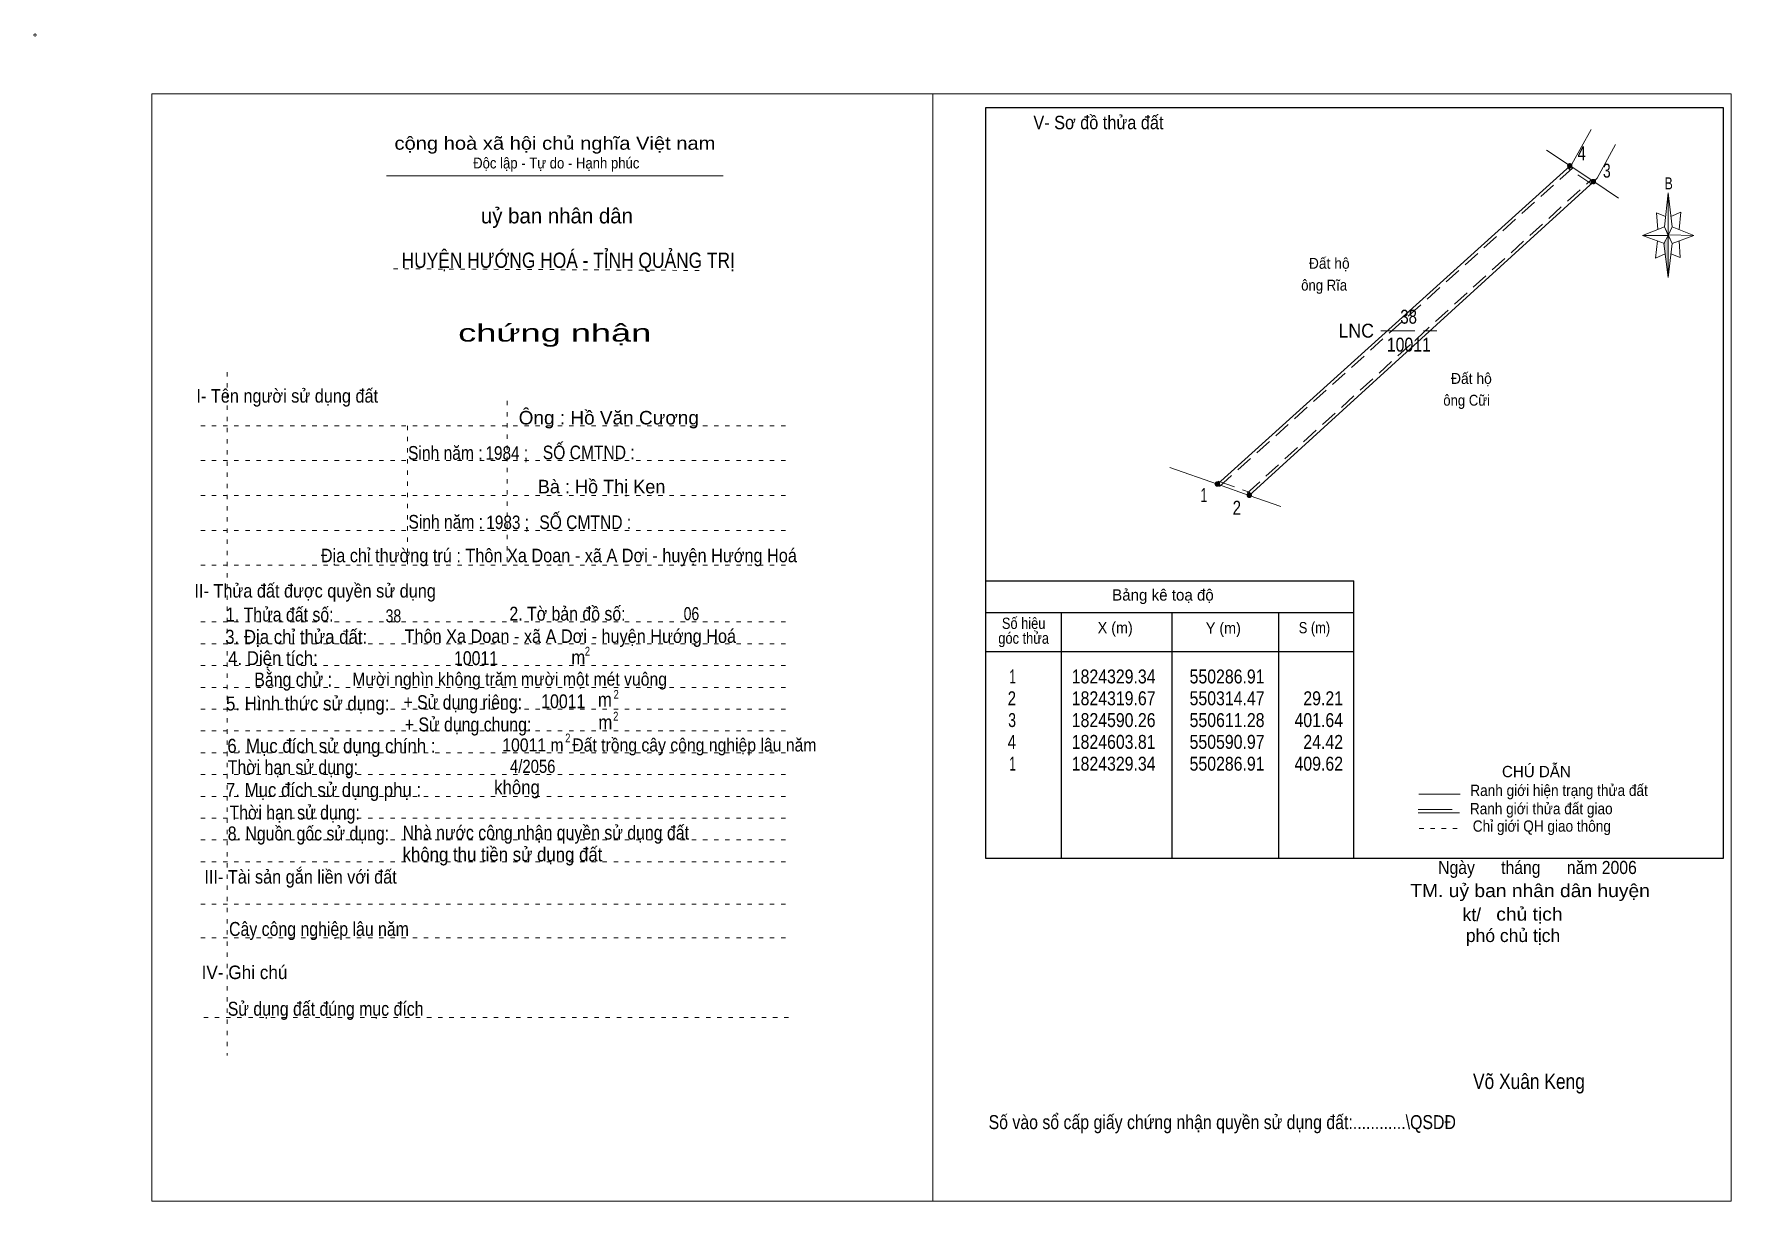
# Model space of a CAD drawing. Header units: centimetres. Extents: x -1.6 to 37.4, y -1.3 to 25.5.
import ezdxf
from ezdxf.enums import TextEntityAlignment as Align

# ---------------------------------------------------------------- set-up
doc = ezdxf.new("R2010")
doc.units = ezdxf.units.CM
doc.header["$LTSCALE"] = 0.13
for name, pattern in [('DOTTED', [1.5, 0.3, -1.2]), ('LONG_DASHED', [7.5, 6, -1.5]), ('MEDIUM_DASHED', [4.5, 3, -1.5])]:
    doc.linetypes.add(name, pattern=pattern)
for name, color, linetype, lineweight in [('1', 7, 'DOTTED', 13), ('10', 7, 'Continuous', 13), ('2', 7, 'Continuous', 25), ('3', 7, 'Continuous', 13), ('30', 7, 'Continuous', 13), ('32', 7, 'LONG_DASHED', 13), ('33', 7, 'LONG_DASHED', 13), ('35', 7, 'Continuous', 13)]:
    doc.layers.add(name, color=color, linetype=linetype, lineweight=lineweight)

msp = doc.modelspace()

# ---------------------------------------------------------------- hatches: boundary and pattern name
at = {"layer": '30'}
msp.add_hatch(color=256, dxfattribs=at).paths.add_polyline_path([(35.91, 20.87), (35.91, 19.91), (35.81, 20.69)])
at = {"layer": '32'}
for points in [[(33.7017, 22.4705, 1), (33.6017, 22.4705, 1)], [(34.2416, 22.1103, 1), (34.1416, 22.1103, 1)], [(25.6175, 15.1731, 1), (25.5175, 15.1731, 1)], [(26.3502, 14.916, 1), (26.2502, 14.916, 1)]]:
    msp.add_hatch(color=256, dxfattribs=at).paths.add_polyline_path(points)

# ---------------------------------------------------------------- linework, layer by layer
at = {"layer": '1', "linetype": 'Continuous'}
msp.add_line((6.51, 22.24), (14.23, 22.24), dxfattribs=at)
at = {"layer": '1'}
for p, q in [((6.67, 20.11), (13.82, 20.07)), ((2.86, 17.74), (2.86, 2.07)), ((9.28, 17.08), (9.28, 13.31)), ((2.25, 16.51), (15.75, 16.51)), ((6.99, 16.51), (6.99, 13.31)), ((2.25, 15.71), (15.75, 15.71)), ((2.25, 14.91), (15.75, 14.91)), ((2.25, 14.11), (15.75, 14.11)), ((2.25, 13.31), (15.75, 13.31)), ((2.25, 12.01), (15.75, 12.01)), ((2.25, 11.51), (15.75, 11.51)), ((2.25, 11.01), (15.75, 11.01)), ((2.25, 10.51), (15.75, 10.51)), ((2.25, 10.01), (15.75, 10.01)), ((2.25, 9.51), (15.75, 9.51)), ((2.25, 9.01), (15.75, 9.01)), ((2.25, 8.51), (15.75, 8.51)), ((2.25, 8.01), (15.75, 8.01)), ((2.25, 7.51), (15.75, 7.51)), ((2.25, 7.01), (15.75, 7.01)), ((2.25, 6.51), (15.75, 6.51)), ((2.25, 5.54), (15.75, 5.54)), ((2.25, 4.77), (15.75, 4.77)), ((2.32, 2.94), (15.82, 2.94))]:
    msp.add_line(p, q, dxfattribs=at)
at = {"layer": '10'}
for p, q in [((34.14, 23.3), (33.7, 22.51)), ((33.12, 22.83), (33.66, 22.47)), ((33.7, 22.51), (33.66, 22.47)), ((24.48, 15.55), (25.57, 15.17)), ((26.3, 14.91), (27.02, 14.66))]:
    msp.add_line(p, q, dxfattribs=at)
at = {"layer": '10', "linetype": 'MEDIUM_DASHED'}
for p, q in [((33.71, 22.42), (25.62, 15.12)), ((34.16, 22.05), (33.62, 22.41)), ((26.25, 14.96), (34.15, 22.16)), ((25.59, 15.24), (26.32, 14.98))]:
    msp.add_line(p, q, dxfattribs=at)
at = {"layer": '10'}
msp.add_lwpolyline([(34.7, 22.96), (34.28, 22.19), (34.2, 22.11), (34.77, 21.73)], dxfattribs=at)
msp.add_lwpolyline([(33.66, 22.47), (25.57, 15.17), (26.3, 14.91), (34.2, 22.11)], close=True, dxfattribs=at)
msp.add_circle((-1.55, 25.47), 0.025, dxfattribs=at)
at = {"layer": '2'}
for p, q in [((20.25, 12.95), (28.7, 12.95)), ((28.7, 6.59), (28.7, 12.95)), ((20.25, 12.23), (28.7, 12.23)), ((21.99, 6.59), (21.99, 12.23)), ((24.53, 10.89), (24.53, 12.23)), ((26.97, 12.23), (26.97, 6.59)), ((20.25, 11.33), (28.7, 11.33))]:
    msp.add_line(p, q, dxfattribs=at)
msp.add_lwpolyline([(37.18, 23.8), (20.25, 23.8), (20.25, 6.59), (37.18, 6.59)], close=True, dxfattribs=at)
msp.add_lwpolyline([(24.53, 6.59), (24.53, 10.39), (24.53, 10.89)], dxfattribs=at)
at = {"layer": '3'}
msp.add_line((19.04, 24.12), (19.04, -1.27), dxfattribs=at)
for points in [[(19.04, 24.12), (1.13, 24.12), (1.13, -1.27), (19.04, -1.27)], [(19.04, -1.27), (37.35, -1.27), (37.35, 24.12), (19.04, 24.12)]]:
    msp.add_lwpolyline(points, dxfattribs=at)
at = {"layer": '30'}
for p, q in [((35.82, 21.07), (35.91, 21.85)), ((36, 21.07), (36.5, 20.87)), ((35.82, 20.69), (35.32, 20.87)), ((36, 20.69), (35.91, 19.91)), ((36.16, 20.75), (36.18, 20.37)), ((36.18, 20.37), (35.97, 20.45))]:
    msp.add_line(p, q, dxfattribs=at)
for points in [[(35.91, 21.85), (36, 21.07), (35.91, 20.87)], [(35.91, 20.87), (35.32, 20.87), (35.82, 21.07), (36, 20.69), (36.5, 20.87), (35.91, 20.89)], [(35.91, 20.87), (35.91, 19.91), (35.81, 20.69)]]:
    msp.add_lwpolyline(points, close=True, dxfattribs=at)
for points in [[(35.97, 21.31), (36.2, 21.41), (36.16, 21.01)], [(35.91, 20.87), (35.82, 21.07), (35.32, 20.87)], [(35.85, 21.31), (35.64, 21.39), (35.67, 21.01)], [(35.66, 20.75), (35.62, 20.35), (35.84, 20.45)], [(35.91, 20.87), (36, 20.69), (36.5, 20.87)]]:
    msp.add_lwpolyline(points, dxfattribs=at)
at = {"layer": '32'}
for centre in [(33.6517, 22.4705), (34.1916, 22.1103), (25.5675, 15.1731), (26.3002, 14.916)]:
    msp.add_circle(centre, 0.05, dxfattribs=at)
at = {"layer": '33'}
msp.add_line((29.32, 18.69), (30.6, 18.69), dxfattribs=at)
at = {"layer": '35'}
for p, q in [((30.19, 8.06), (31.14, 8.06)), ((30.17, 7.63), (31.12, 7.63))]:
    msp.add_line(p, q, dxfattribs=at)
at = {"layer": '35', "linetype": 'LONG_DASHED'}
msp.add_line((30.17, 7.71), (31.12, 7.71), dxfattribs=at)
at = {"layer": '35', "linetype": 'DOTTED'}
msp.add_line((30.2, 7.27), (31.19, 7.27), dxfattribs=at)

# ---------------------------------------------------------------- texts
at = {"layer": '1'}
for s, height, width, p in [('V- Sơ đồ thửa đất', 0.31, 0.9, (22.84, 23.31)), ('cộng hoà xã hội chủ nghĩa Việt nam', 0.3, 1.15, (10.375, 22.84)), ('Độc lập - Tự do - Hạnh phúc', 0.25, 0.9, (10.405, 22.41)), ('chứng nhận', 0.4, 1.55, (10.37, 18.44)), ('I- Tên người sử dụng đất', 0.31, 0.9, (4.235, 17.04)), ('II- Thửa đất được quyền sử dụng', 0.31, 0.9, (4.875, 12.57)), ('III- Tài sản gắn liền với đất', 0.31, 0.9, (4.54, 6.01)), ('IV- Ghi chú', 0.31, 0.95, (3.255, 3.82))]:
    msp.add_text(s, height=height, dxfattribs=dict(at, width=width)).set_placement(p, align=Align.CENTER)
msp.add_text('uỷ ban nhân dân', height=0.35, dxfattribs=at).set_placement((10.42, 21.15), align=Align.CENTER)
at = {"layer": '10'}
for s, width, p in [('  Đất hộ', 0.95, (27.49, 20.11)), ('ông Rĩa', 0.9, (27.49, 19.61)), ('  Đất hộ', 0.95, (30.75, 17.47)), ('ông Cữi', 0.9, (30.75, 16.97))]:
    msp.add_text(s, height=0.25, dxfattribs=dict(at, width=width)).set_placement(p)
for s, height, width, p in [('Ông : Hồ Văn Cương', 0.31, 1.05, (11.61, 16.54)), ('Sinh năm :', 0.3149, 0.85, (7.86, 15.73)), ('1984 ;', 0.31, 0.85, (9.27, 15.73)), ('SỐ CMTND :', 0.3149, 0.85, (11.15, 15.74)), ('Sinh năm :', 0.3149, 0.85, (7.87, 14.15)), ('1983 ;', 0.31, 0.85, (9.29, 14.14)), ('SỐ CMTND :', 0.3149, 0.85, (11.07, 14.14)), ('Địa chỉ thường trú : Thôn Xa Doan - xã A Dơi - huyện Hướng Hoá', 0.31, 0.9, (10.465, 13.38)), ('38', 0.3, 0.8, (6.67, 12)), ('06', 0.3, 0.8, (13.505, 12.05)), (' Thôn Xa Doan - xã A Dơi - huyện Hướng Hoá', 0.31, 0.9, (10.675, 11.53)), ('Mười nghìn không trăm mười một mét vuông', 0.3, 0.9, (9.335, 10.55)), ('10011 m  Đất trồng cây công nghiệp lâu năm', 0.3, 0.9, (12.77, 9.04)), ('4/2056', 0.3, 0.85, (9.865, 8.55)), ('Ngày      tháng      năm 2006', 0.3, 0.9, (32.91, 6.23)), ('TM. uỷ ban nhân dân huyện', 0.3, 1.1, (32.74, 5.7)), ('chủ tịch', 0.3, 1.1, (32.725, 5.16)), ('Võ Xuân Keng ', 0.35, 0.85, (32.77, 1.3))]:
    msp.add_text(s, height=height, dxfattribs=dict(at, width=width)).set_placement(p, align=Align.CENTER)
for s, height, p in [('Bà : Hồ Thị Ken', 0.31, (11.445, 14.96)), ('kt/ ', 0.3, (31.46, 5.15)), ('phó chủ tịch ', 0.3, (32.405, 4.67))]:
    msp.add_text(s, height=height, dxfattribs=at).set_placement(p, align=Align.CENTER)
at = {"layer": '2'}
for s, height, width, p in [('HUYỆN HƯỚNG HOÁ - TỈNH QUẢNG TRỊ', 0.35, 0.85, (10.68, 20.13)), ('Số hiệu', 0.2591, 0.85, (21.125, 11.85)), ('3. Địa chỉ thửa đất:', 0.32, 0.9, (4.44, 11.51)), ('góc thửa', 0.2591, 0.85, (21.125, 11.51)), ('X (m)', 0.2591, 0.95, (23.225, 11.75)), ('Y (m)', 0.2591, 0.95, (25.705, 11.74)), ('S (m)', 0.2591, 0.85, (27.795, 11.75)), ('Số vào sổ cấp giấy chứng nhận quyền sử dụng đất:............\\QSDĐ', 0.32, 0.85, (25.68, 0.38))]:
    msp.add_text(s, height=height, dxfattribs=dict(at, width=width)).set_placement(p, align=Align.CENTER)
msp.add_text('Bảng kê toạ độ', height=0.2591, dxfattribs=at).set_placement((24.32, 12.5), align=Align.CENTER)
for s, height, width, p in [('1. Thửa đất số:', 0.32, 0.85, (2.83, 12.02)), ('2. Tờ bản đồ số:', 0.32, 0.85, (9.33, 12.04)), ('4. Diện tích:', 0.32, 0.9, (2.88, 11.02)), ('10011', 0.32, 0.85, (8.06, 11.02)), ('m', 0.32, 0.9, (10.75, 11.04)), ('2', 0.2, 0.8, (11.06, 11.24)), ('Bằng chử :', 0.32, 0.85, (3.48, 10.53)), ('5. Hình thức sử dụng:', 0.32, 0.9, (2.83, 9.98)), ('+ Sử dụng riêng:', 0.32, 0.85, (6.9, 10.01)), ('10011', 0.32, 0.85, (10.06, 10.03)), ('m', 0.32, 0.9, (11.36, 10.07)), ('2', 0.2, 0.8, (11.72, 10.25)), ('+ Sử dụng chung:', 0.32, 0.85, (6.93, 9.5)), ('m', 0.32, 0.9, (11.37, 9.55)), ('2', 0.2, 0.8, (11.71, 9.75)), ('6. Mục đích sử dụng chính : ', 0.32, 0.9, (2.86, 9.01)), ('2', 0.2, 0.8, (10.61, 9.25)), ('Thời hạn sử dụng: ', 0.32, 0.85, (2.87, 8.52)), ('7. Mục đích sử dụng phụ : ', 0.32, 0.9, (2.83, 8)), ('không', 0.32, 0.9, (8.98, 8.06)), ('Thời hạn sử dụng: ', 0.32, 0.85, (2.91, 7.48)), ('8. Nguồn gốc sử dụng: ', 0.32, 0.85, (2.87, 7)), ('Nhà nước công nhận quyền sử dụng đất ', 0.32, 0.85, (6.88, 7.02)), ('không thu tiền sử dụng đất', 0.32, 0.9, (6.88, 6.52)), ('Cây công nghiệp lâu năm', 0.32, 0.85, (2.9, 4.81)), ('Sử dụng đất đúng mục đích', 0.32, 0.85, (2.87, 2.98))]:
    msp.add_text(s, height=height, dxfattribs=dict(at, width=width)).set_placement(p)
at = {"layer": '30', "width": 0.75}
msp.add_text('B', height=0.2756, dxfattribs=at).set_placement((35.92, 21.93), align=Align.CENTER)
at = {"layer": '30'}
for s, width, p in [('1', 0.65, (20.95, 10.6)), ('1824329.34', 0.85, (24.15, 10.6)), ('550286.91', 0.85, (26.65, 10.6)), ('550286.91', 0.85, (26.65, 10.6)), ('2', 0.8, (20.95, 10.1)), ('1824319.67', 0.85, (24.15, 10.1)), ('550314.47', 0.85, (26.65, 10.1)), ('29.21', 0.85, (28.45, 10.1)), ('3', 0.75, (20.95, 9.6)), ('1824590.26', 0.85, (24.15, 9.6)), ('550611.28', 0.85, (26.65, 9.6)), ('401.64', 0.85, (28.45, 9.6)), ('4', 0.8, (20.95, 9.1)), ('1824603.81', 0.85, (24.15, 9.1)), ('550590.97', 0.85, (26.65, 9.1)), ('24.42', 0.85, (28.45, 9.1)), ('1', 0.65, (20.95, 8.6)), ('1824329.34', 0.85, (24.15, 8.6)), ('550286.91', 0.85, (26.65, 8.6)), ('409.62', 0.85, (28.45, 8.6))]:
    msp.add_text(s, height=0.32, dxfattribs=dict(at, width=width)).set_placement(p, align=Align.RIGHT)
at = {"layer": '32'}
for s, width, p in [('4', 0.8, (33.925, 22.6)), ('3', 0.75, (34.5, 22.2)), ('1', 0.65, (25.26, 14.76)), ('2', 0.8, (26.015, 14.47))]:
    msp.add_text(s, height=0.32, dxfattribs=dict(at, width=width)).set_placement(p, align=Align.CENTER)
at = {"layer": '33'}
for s, width, p in [('38', 0.8, (29.955, 18.85)), ('10011', 0.85, (29.96, 18.21))]:
    msp.add_text(s, height=0.32, dxfattribs=dict(at, width=width)).set_placement(p, align=Align.CENTER)
at = {"layer": '33', "width": 0.95}
msp.add_text('LNC', height=0.32, dxfattribs=at).set_placement((29.16, 18.53), align=Align.RIGHT)
at = {"layer": '35'}
msp.add_text('CHÚ DẪN', height=0.2591, dxfattribs=at).set_placement((32.885, 8.45), align=Align.CENTER)
at = {"layer": '35', "width": 0.9}
for s, p in [('Ranh giới hiện trạng thửa đất', (33.405, 8.02)), ('Ranh giới thửa đất giao ', (33.04, 7.6)), ('Chỉ giới QH giao thông', (33.01, 7.2))]:
    msp.add_text(s, height=0.2591, dxfattribs=at).set_placement(p, align=Align.CENTER)

doc.saveas('drawing.dxf')
